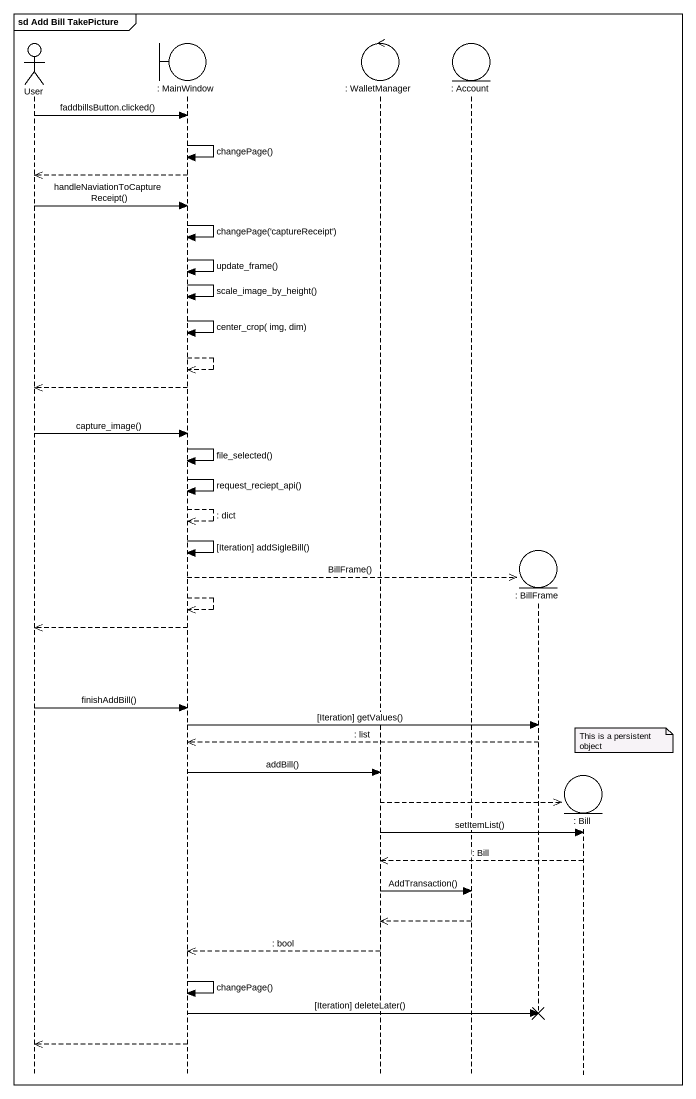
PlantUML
@startuml
mainframe sd Add Bill TakePicture
hide footbox
actor User
boundary ": MainWindow" as MainWindow
control ": WalletManager" as WalletManager
entity ": Account" as Account
entity ": BillFrame" as BillFrame
entity ": Bill" as Bill

User -> MainWindow : faddbillsButton.clicked()
MainWindow -> MainWindow : changePage()
MainWindow -->> User
User -> MainWindow : handleNaviationToCaptureReceipt()
MainWindow -> MainWindow : changePage('captureReceipt')
MainWindow -> MainWindow : update_frame()
MainWindow -> MainWindow : scale_image_by_height()
MainWindow -> MainWindow : center_crop( img, dim)
MainWindow -->> MainWindow
MainWindow -->> User
User -> MainWindow : capture_image()
MainWindow -> MainWindow : file_selected()
MainWindow -> MainWindow : request_reciept_api()
MainWindow -->> MainWindow : : dict
MainWindow -> MainWindow : [Iteration] addSigleBill()
MainWindow -->> BillFrame ** : BillFrame()
MainWindow -->> MainWindow
MainWindow -->> User
User -> MainWindow : finishAddBill()
MainWindow -> BillFrame : [Iteration] getValues()
note over Bill : This is a persistent object
BillFrame -->> MainWindow : : list
MainWindow -> WalletManager : addBill()
WalletManager -->> Bill **
WalletManager -> Bill : setItemList()
Bill -->> WalletManager : : Bill
WalletManager -> Account : AddTransaction()
Account -->> WalletManager
WalletManager -->> MainWindow : : bool
MainWindow -> MainWindow : changePage()
MainWindow -> BillFrame !! : [Iteration] deleteLater()
MainWindow -->> User
@enduml
